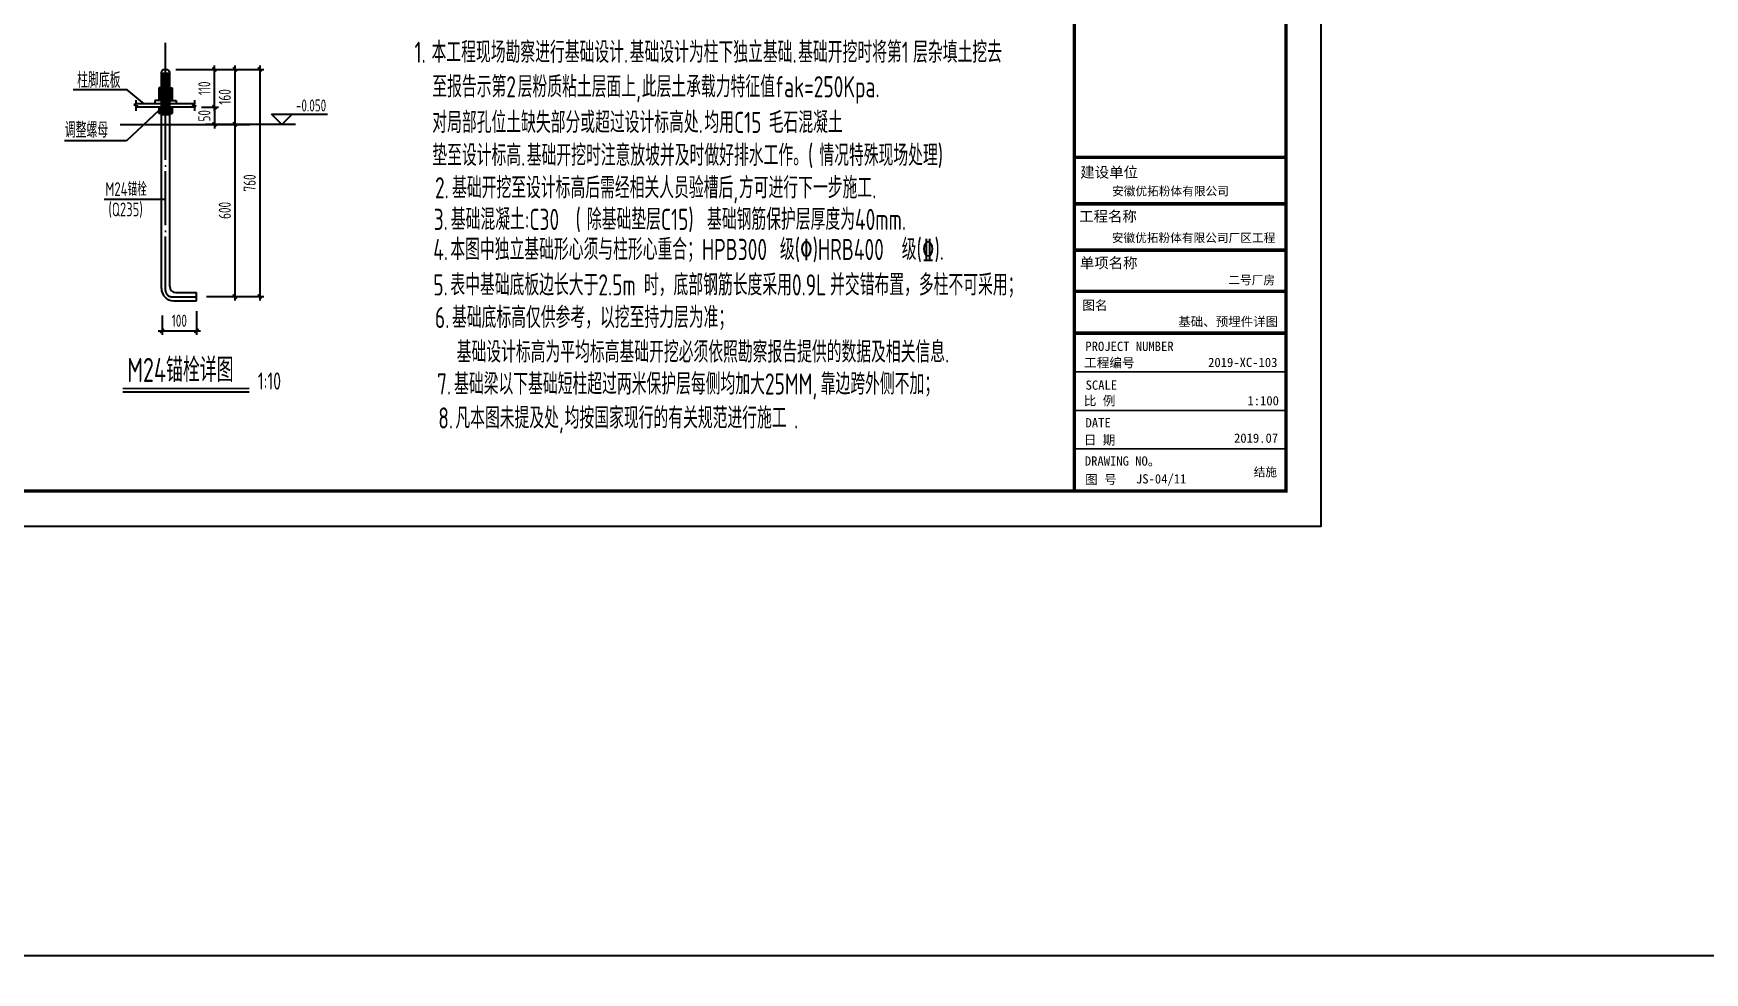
# Model space of a CAD drawing. Extents: x -17471 to 313636, y -71590 to 757901.
# Drawn here: x 210388 to 257814, y 202105 to 228753 of the extents above; entities that cross this region are included whole.
import ezdxf
from ezdxf.enums import TextEntityAlignment as Align

# ---------------------------------------------------------------- set-up
doc = ezdxf.new("R2010")
doc.units = 0
doc.header["$LTSCALE"] = 1000
doc.header["$MEASUREMENT"] = 0
doc.linetypes.add('DOTE', pattern=[2.42, 2, -0.2, 0.02, -0.2])
for name, color, linetype in [('ADIM', 3, 'Continuous'), ('DOTE', 1, 'Continuous'), ('LAYER1', 7, 'Continuous'), ('PUB_DIM', 3, 'Continuous'), ('PUB_TAB', 7, 'Continuous'), ('PUB_TEXT', 7, 'Continuous'), ('PUB_TITLE', 4, 'Continuous'), ('THICK', 6, 'Continuous'), ('THIN', 7, 'Continuous'), ('图框', 7, 'Continuous'), ('板负筋标注TEXT2', 6, 'Continuous')]:
    doc.layers.add(name, color=color, linetype=linetype)
doc.layers.add('TEXT', color=7, linetype='Continuous', lineweight=13)
doc.styles.add('TSSD_Dimension', font='Tssdeng.shx', dxfattribs={"width": 0.7, "bigfont": 'hztxt.shx'})
doc.styles.add('TSSD_NORM', font='Tssdeng.shx', dxfattribs={"width": 0.65, "bigfont": 'hztxt.shx'})
doc.styles.add('TSSD_REIN', font='Tssdeng.shx', dxfattribs={"width": 0.7, "bigfont": 'hztxt.shx'})
doc.styles.add('宋体', font='')
doc.styles.add('黑体', font='simhei.ttf', dxfattribs={"width": 0.6, "height": 4.3})
doc.styles.get('宋体').set_extended_font_data('SimSun')
doc.dimstyles.new('TSSD_150_150', dxfattribs={"dimtxt": 450, "dimasz": 150, "dimexe": 150, "dimexo": 375, "dimgap": 150, "dimtad": 1, "dimdec": 0, "dimzin": 0, "dimdsep": 46, "dimtxsty": 'TSSD_Dimension', "dimblk": 'ARCHTICK', "dimcen": 0, "dimdle": 150, "dimclrt": 7, "dimadec": 0, "dimazin": 0, "dimtfac": 1, "dimtdec": 0, "dimtix": 1, "dimtmove": 2, "dimatfit": 3, "dimfxl": 0, "dimtolj": 1, "dimtzin": 0, "dimarcsym": 0})

# ---------------------------------------------------------------- blocks, each defined once
blk = doc.blocks.new('_ArchTick')
at = {"color": 0, "linetype": 'ByBlock', "const_width": 0.4}
blk.add_lwpolyline([(-0.5, -0.5), (0.5, 0.5)], dxfattribs=at)
blk = doc.blocks.new('*D296')
at = {"layer": 'Defpoints', "color": 0, "transparency": 16777216}
for p in [(2137357, -2398882), (2138632, -2398714), (2138632, -2399823)]:
    blk.add_point(p, dxfattribs=at)
at = {"layer": 'PUB_DIM', "color": 0, "lineweight": -2, "transparency": 16777216}
for p, q in [((2138632, -2399089), (2138632, -2399973)), ((2137207, -2399823), (2138782, -2399823)), ((2137357, -2399257), (2137357, -2399973))]:
    blk.add_line(p, q, dxfattribs=at)
at = {"layer": 'PUB_DIM', "color": 0, "lineweight": -2, "transparency": 16777216, "xscale": 150, "yscale": 150, "zscale": 150, "rotation": 180}
blk.add_blockref('_ArchTick', (2137357, -2399823), dxfattribs=at)
at = {"layer": 'PUB_DIM', "color": 0, "lineweight": -2, "transparency": 16777216, "xscale": 150, "yscale": 150, "zscale": 150}
blk.add_blockref('_ArchTick', (2138632, -2399823), dxfattribs=at)
at = {"layer": 'PUB_DIM', "color": 7, "transparency": 16777216, "insert": (2137995, -2399448), "char_height": 450, "attachment_point": 5, "style": 'TSSD_Dimension'}
blk.add_mtext('\\A1;100', dxfattribs=at)
blk = doc.blocks.new('*D297')
at = {"layer": 'Defpoints', "color": 0, "transparency": 16777216}
for p in [(2138437, -2391542), (2138437, -2392180), (2139296, -2392180)]:
    blk.add_point(p, dxfattribs=at)
at = {"layer": 'PUB_DIM', "color": 0, "lineweight": -2, "transparency": 16777216}
for p, q in [((2138812, -2391542), (2139446, -2391542)), ((2139296, -2391542), (2139296, -2391392)), ((2139296, -2391542), (2139296, -2392180)), ((2138812, -2392180), (2139446, -2392180)), ((2139296, -2392180), (2139296, -2392330))]:
    blk.add_line(p, q, dxfattribs=at)
at = {"layer": 'PUB_DIM', "color": 0, "lineweight": -2, "transparency": 16777216, "xscale": 150, "yscale": 150, "zscale": 150}
for p, rotation in [((2139296, -2391542), 270), ((2139296, -2392180), 90)]:
    blk.add_blockref('_ArchTick', p, dxfattribs=dict(at, rotation=rotation))
at = {"layer": 'PUB_DIM', "color": 7, "transparency": 16777216, "insert": (2138921, -2391861), "char_height": 450, "attachment_point": 5, "rotation": 90, "style": 'TSSD_Dimension'}
blk.add_mtext('\\A1;50', dxfattribs=at)
blk = doc.blocks.new('*D298')
at = {"layer": 'Defpoints', "color": 0, "transparency": 16777216}
for p in [(2138779, -2390145), (2139296, -2390145), (2138779, -2391542)]:
    blk.add_point(p, dxfattribs=at)
at = {"layer": 'PUB_DIM', "color": 0, "lineweight": -2, "transparency": 16777216}
for p, q in [((2139154, -2390145), (2139446, -2390145)), ((2139296, -2391692), (2139296, -2389995)), ((2139154, -2391542), (2139446, -2391542))]:
    blk.add_line(p, q, dxfattribs=at)
at = {"layer": 'PUB_DIM', "color": 0, "lineweight": -2, "transparency": 16777216, "xscale": 150, "yscale": 150, "zscale": 150}
for p, rotation in [((2139296, -2390145), 90), ((2139296, -2391542), 270)]:
    blk.add_blockref('_ArchTick', p, dxfattribs=dict(at, rotation=rotation))
at = {"layer": 'PUB_DIM', "color": 7, "transparency": 16777216, "insert": (2138921, -2390844), "char_height": 450, "attachment_point": 5, "rotation": 90, "style": 'TSSD_Dimension'}
blk.add_mtext('\\A1;110', dxfattribs=at)
blk = doc.blocks.new('*D299')
at = {"layer": 'Defpoints', "color": 0, "transparency": 16777216}
for p in [(2137485, -2390145), (2137638, -2392180), (2140054, -2392180)]:
    blk.add_point(p, dxfattribs=at)
at = {"layer": 'PUB_DIM', "color": 0, "lineweight": -2, "transparency": 16777216}
for p, q in [((2137860, -2390145), (2140204, -2390145)), ((2140054, -2389995), (2140054, -2392330)), ((2138013, -2392180), (2140204, -2392180))]:
    blk.add_line(p, q, dxfattribs=at)
at = {"layer": 'PUB_DIM', "color": 0, "lineweight": -2, "transparency": 16777216, "xscale": 150, "yscale": 150, "zscale": 150}
for p, rotation in [((2140054, -2390145), 90), ((2140054, -2392180), 270)]:
    blk.add_blockref('_ArchTick', p, dxfattribs=dict(at, rotation=rotation))
at = {"layer": 'PUB_DIM', "color": 7, "transparency": 16777216, "insert": (2139679, -2391162), "char_height": 450, "attachment_point": 5, "rotation": 90, "style": 'TSSD_Dimension'}
blk.add_mtext('\\A1;160', dxfattribs=at)
blk = doc.blocks.new('*D300')
at = {"layer": 'Defpoints', "color": 0, "transparency": 16777216}
for p in [(2137638, -2392180), (2138632, -2398550), (2140054, -2398550)]:
    blk.add_point(p, dxfattribs=at)
at = {"layer": 'PUB_DIM', "color": 0, "lineweight": -2, "transparency": 16777216}
for p, q in [((2138013, -2392180), (2140204, -2392180)), ((2140054, -2392030), (2140054, -2398700)), ((2139007, -2398550), (2140204, -2398550))]:
    blk.add_line(p, q, dxfattribs=at)
at = {"layer": 'PUB_DIM', "color": 0, "lineweight": -2, "transparency": 16777216, "xscale": 150, "yscale": 150, "zscale": 150}
for p, rotation in [((2140054, -2392180), 90), ((2140054, -2398550), 270)]:
    blk.add_blockref('_ArchTick', p, dxfattribs=dict(at, rotation=rotation))
at = {"layer": 'PUB_DIM', "color": 7, "transparency": 16777216, "insert": (2139679, -2395365), "char_height": 450, "attachment_point": 5, "rotation": 90, "style": 'TSSD_Dimension'}
blk.add_mtext('\\A1;600', dxfattribs=at)
blk = doc.blocks.new('*D301')
at = {"layer": 'Defpoints', "color": 0, "transparency": 16777216}
for p in [(2139508, -2390145), (2139508, -2398550), (2140975, -2398550)]:
    blk.add_point(p, dxfattribs=at)
at = {"layer": 'PUB_DIM', "color": 0, "lineweight": -2, "transparency": 16777216}
for p, q in [((2139883, -2390145), (2141125, -2390145)), ((2140975, -2389995), (2140975, -2398700)), ((2139883, -2398550), (2141125, -2398550))]:
    blk.add_line(p, q, dxfattribs=at)
at = {"layer": 'PUB_DIM', "color": 0, "lineweight": -2, "transparency": 16777216, "xscale": 150, "yscale": 150, "zscale": 150}
for p, rotation in [((2140975, -2390145), 90), ((2140975, -2398550), 270)]:
    blk.add_blockref('_ArchTick', p, dxfattribs=dict(at, rotation=rotation))
at = {"layer": 'PUB_DIM', "color": 7, "transparency": 16777216, "insert": (2140600, -2394348), "char_height": 450, "attachment_point": 5, "rotation": 90, "style": 'TSSD_Dimension'}
blk.add_mtext('\\A1;760', dxfattribs=at)
blk = doc.blocks.new('M24')
at = {"layer": 'ADIM'}
for p, q in [((2136066.7, -2390898.9), (2134063.5, -2390898.9)), ((2136697, -2391414.7), (2136066.7, -2390898.9)), ((2137239.7, -2391659.7), (2136044.2, -2392790.4)), ((2136044.2, -2392790.4), (2133737.3, -2392790.4)), ((2137484.5, -2394957.5), (2135210.9, -2394957.5))]:
    blk.add_line(p, q, dxfattribs=at)
at = {"layer": 'DOTE', "linetype": 'DOTE'}
for p, q in [((2137484.5, -2398331.5), (2137484.5, -2389165)), ((2137714, -2398561), (2138632, -2398561))]:
    blk.add_line(p, q, dxfattribs=at)
blk.add_arc((2137714, -2398331.5), 229.5, 180, 270, dxfattribs=at)
at = {"layer": 'LAYER1', "color": 3}
for p, q in [((2136389.6, -2391444.1), (2136304.8, -2391444.1)), ((2136304.8, -2391444.1), (2136455.5, -2391500.6)), ((2136389.6, -2391284), (2136389.6, -2391444.1)), ((2136455.5, -2391500.6), (2136389.6, -2391500.6)), ((2136389.6, -2391500.6), (2136389.6, -2391679.5)), ((2138558.7, -2391444.1), (2138473.9, -2391444.1)), ((2138473.9, -2391444.1), (2138624.6, -2391500.6)), ((2138558.7, -2391284), (2138558.7, -2391444.1)), ((2138624.6, -2391500.6), (2138558.7, -2391500.6)), ((2138558.7, -2391500.6), (2138558.7, -2391679.5))]:
    blk.add_line(p, q, dxfattribs=at)
at = {"layer": 'PUB_DIM'}
for p, q in [((2141407.8, -2391797.2), (2143482.3, -2391797.2)), ((2141790.3, -2392179.7), (2141407.8, -2391797.2)), ((2141790.3, -2392179.7), (2142172.8, -2391797.2)), ((2135803.8, -2392179.7), (2140611.1, -2392179.7)), ((2142302.4, -2392179.7), (2138965.1, -2392179.7))]:
    blk.add_line(p, q, dxfattribs=at)
at = {"layer": 'THICK', "linetype": 'Continuous', "const_width": 57.4}
blk.add_lwpolyline([(2135898.5, -2401956.7), (2140585.5, -2401956.7)], dxfattribs=at)
at = {"layer": 'THIN'}
for p, q in [((2137395, -2390145.1), (2137331.5, -2390231.8)), ((2137331.5, -2398255), (2137331.5, -2390231.8)), ((2137331.5, -2390280), (2137637.5, -2390280)), ((2137331.5, -2390343.7), (2137637.5, -2390343.7)), ((2137331.5, -2390407.5), (2137637.5, -2390407.5)), ((2137331.5, -2390407.5), (2137637.5, -2390407.5)), ((2137331.5, -2390471.2), (2137637.5, -2390471.2)), ((2137331.5, -2390471.2), (2137637.5, -2390471.2)), ((2137331.5, -2390535), (2137637.5, -2390535)), ((2137331.5, -2390535), (2137637.5, -2390535)), ((2137395, -2390145.1), (2137574, -2390145.1)), ((2137574, -2390145.1), (2137637.5, -2390231.8)), ((2137637.5, -2398178.5), (2137637.5, -2390231.8)), ((2137239.7, -2390827.2), (2137239.7, -2391062.2)), ((2137367, -2390827.2), (2137239.7, -2390827.2)), ((2137367, -2391062.2), (2137239.7, -2391062.2)), ((2137239.7, -2391062.2), (2137239.7, -2391297.2)), ((2137303.4, -2390827.2), (2137303.4, -2391062.2)), ((2137303.4, -2391062.2), (2137303.4, -2391297.2)), ((2137331.5, -2390586), (2137637.5, -2390586)), ((2137331.5, -2390649.7), (2137637.5, -2390649.7)), ((2137331.5, -2390713.5), (2137637.5, -2390713.5)), ((2137331.5, -2390777.2), (2137637.5, -2390777.2)), ((2137331.5, -2390841), (2137637.5, -2390841)), ((2137331.5, -2390904.7), (2137637.5, -2390904.7)), ((2137331.5, -2390904.7), (2137637.5, -2390904.7)), ((2137331.5, -2390968.5), (2137637.5, -2390968.5)), ((2137331.5, -2391032.2), (2137637.5, -2391032.2)), ((2137331.5, -2391096), (2137637.5, -2391096)), ((2137331.5, -2391096), (2137637.5, -2391096)), ((2137331.5, -2391159.7), (2137637.5, -2391159.7)), ((2137367, -2390827.2), (2137729.3, -2390827.2)), ((2137367, -2391062.2), (2137729.3, -2391062.2)), ((2137665.7, -2390827.2), (2137665.7, -2391062.2)), ((2137665.7, -2391062.2), (2137665.7, -2391297.2)), ((2137729.3, -2390827.2), (2137729.3, -2391062.2)), ((2137729.3, -2391062.2), (2137729.3, -2391297.2)), ((2138558.7, -2391414.7), (2136389.6, -2391414.7)), ((2138558.7, -2391542.2), (2136389.6, -2391542.2)), ((2137367, -2391297.2), (2137092.8, -2391297.2)), ((2137092.8, -2391297.2), (2137092.8, -2391414.7)), ((2137876.2, -2391414.7), (2137092.8, -2391414.7)), ((2137239.7, -2391542.2), (2137239.7, -2391777.2)), ((2137367, -2391777.2), (2137239.7, -2391777.2)), ((2137303.4, -2391542.2), (2137303.4, -2391777.2)), ((2137331.5, -2391223.5), (2137637.5, -2391223.5)), ((2137331.5, -2391287.2), (2137637.5, -2391287.2)), ((2137331.5, -2391351), (2137637.5, -2391351)), ((2137331.5, -2391414.7), (2137637.5, -2391414.7)), ((2137331.5, -2391478.5), (2137637.5, -2391478.5)), ((2137331.5, -2391552.2), (2137637.5, -2391552.2)), ((2137331.5, -2391616), (2137637.5, -2391616)), ((2137331.5, -2391616), (2137637.5, -2391616)), ((2137331.5, -2391679.7), (2137637.5, -2391679.7)), ((2137331.5, -2391743.5), (2137637.5, -2391743.5)), ((2137331.5, -2391807.2), (2137637.5, -2391807.2)), ((2137367, -2391297.2), (2137876.2, -2391297.2)), ((2137367, -2391777.2), (2137729.3, -2391777.2)), ((2137665.7, -2391542.2), (2137665.7, -2391777.2)), ((2137729.3, -2391542.2), (2137729.3, -2391777.2)), ((2137876.2, -2391297.2), (2137876.2, -2391414.7)), ((2137867, -2398408), (2138632, -2398408)), ((2138632, -2398714), (2138632, -2398408)), ((2137790.5, -2398714), (2138632, -2398714))]:
    blk.add_line(p, q, dxfattribs=at)
at = {"layer": 'THIN', "linetype": 'Continuous'}
blk.add_lwpolyline([(2135898.5, -2402084.2), (2140585.5, -2402084.2)], dxfattribs=at)
at = {"layer": 'THIN'}
for centre, radius, start, end in [((2137352.6, -2390940.1), 113.8, 82.706673, 172.430511), ((2137352.6, -2391175.1), 113.8, 82.706673, 172.430511), ((2137616.5, -2390940.1), 113.8, 7.569489, 97.293327), ((2137616.5, -2391175.1), 113.8, 7.569489, 97.293327), ((2137352.6, -2391655.1), 113.8, 82.706673, 172.430511), ((2137616.5, -2391655.1), 113.8, 7.569489, 97.293327), ((2137790.5, -2398255), 459, 180, 270), ((2137867, -2398178.5), 229.5, 180, 270)]:
    blk.add_arc(centre, radius, start, end, dxfattribs=at)
at = {"layer": 'TEXT', "style": 'TSSD_NORM', "width": 0.7}
for s, height, p in [('柱脚底板', 573.75, (2134211.8, -2390828.6)), ('-0.050', 446.25, (2142313, -2391702.2)), ('调整螺母', 573.75, (2133752.8, -2392672.9)), ('M24锚栓', 510, (2135258, -2394830.5)), ('(Q235)', 510, (2135369.9, -2395582.6)), ('M24锚栓详图', 892.5, (2136066.2, -2401718.1))]:
    blk.add_text(s, height=height, dxfattribs=at).set_placement(p)
blk.add_text('1:10', height=637.5, dxfattribs=at).set_placement((2140905.3, -2402192.8), align=Align.BOTTOM_LEFT)
at = {"layer": 'PUB_DIM'}
for base, p1, p2, text, picture, middle in [((2140054.4, -2392179.7), (2137484.5, -2390145.1), (2137637.5, -2392179.7), '160', '*D299', (2139679.4, -2391162.4)), ((2139296.5, -2390145.1), (2138778.7, -2391542.2), (2138778.7, -2390145.1), '110', '*D298', (2138921.5, -2390843.7)), ((2140975.4, -2398550.1), (2139507.9, -2390145.1), (2139507.9, -2398550.1), '760', '*D301', (2140600.4, -2394347.6)), ((2139296.5, -2392179.7), (2138437.5, -2391542.2), (2138437.5, -2392179.7), '50', '*D297', (2138921.5, -2391861)), ((2140054.4, -2398550.1), (2137637.5, -2392179.7), (2138632, -2398550.1), '600', '*D300', (2139679.4, -2395364.9))]:
    dim = blk.add_linear_dim(base=base, p1=p1, p2=p2, angle=90, text=text, dimstyle='TSSD_150_150', dxfattribs=at)
    dim.commit()
    dim.dimension.update_dxf_attribs({"geometry": picture, "text_midpoint": middle})
dim = blk.add_linear_dim(base=(2138632, -2399823.1), p1=(2137357, -2398882.4), p2=(2138632, -2398714), text='100', dimstyle='TSSD_150_150', dxfattribs=at)
dim.commit()
dim.dimension.update_dxf_attribs({"geometry": '*D296', "text_midpoint": (2137994.5, -2399448.1)})

msp = doc.modelspace()

# ---------------------------------------------------------------- linework, layer by layer
at = {"layer": 'PUB_TITLE'}
for points in [[(187535.9, 214770.2), (246935.9, 214770.2), (246935.9, 256770.2), (187535.9, 256770.2)], [(187535.9, 143180.2), (313635.9, 143180.2), (313635.9, 202580.2), (187535.9, 202580.2)]]:
    msp.add_lwpolyline(points, close=True, dxfattribs=at)
at = {"layer": 'PUB_TITLE', "const_width": 100}
msp.add_lwpolyline([(190035.9, 215770.2), (245935.9, 215770.2), (245935.9, 255770.2), (190035.9, 255770.2)], close=True, dxfattribs=at)
at = {"layer": '图框', "color": 4, "const_width": 98.6}
msp.add_lwpolyline([(239926.6, 255770.2), (245935.9, 255770.2), (245935.9, 215770.2), (239926.6, 215770.2)], close=True, dxfattribs=at)
at = {"layer": '图框', "color": 4}
for points, const_width in [([(239926.6, 225236.7), (245914, 225236.7)], 99.6), ([(239926.6, 223919.7), (245915.9, 223919.7)], 99.6), ([(239926.6, 222605.2), (245935.9, 222605.2)], 99.6), ([(239926.6, 221434.4), (245935.9, 221434.4)], 99.6), ([(239926.6, 220249.9), (245935.9, 220249.9)], 99.6), ([(239926.6, 219151), (245935.9, 219151)], 40.3), ([(239926.6, 218054.1), (245935.9, 218054.1)], 40.3), ([(239926.6, 216965.4), (245935.9, 216965.4)], 40.3)]:
    msp.add_lwpolyline(points, dxfattribs=dict(at, const_width=const_width))

# ---------------------------------------------------------------- block references
at = {"xscale": 0.7663660714285714, "yscale": 0.7663660714285714, "zscale": 0.7663660714285714}
msp.add_blockref('M24', (-1423957.9, 2059457.3), dxfattribs=at)

# ---------------------------------------------------------------- texts
at = {"layer": 'PUB_TAB', "lineweight": -3, "style": '宋体', "width": 1.000001}
for s, height, p in [('安徽优拓粉体有限公司', 243.02, (241000.1, 224154.8)), ('安徽优拓粉体有限公司厂区工程', 243.025, (240990.6, 222829.5)), ('二号厂房', 243.02, (244298.2, 221631.8)), ('结施', 243.02, (245017.8, 216186.7))]:
    msp.add_text(s, height=height, dxfattribs=at).set_placement(p)
at = {"layer": 'PUB_TEXT', "color": 6, "style": '宋体'}
msp.add_text('基础、预埋件详图', height=259.68, dxfattribs=at).set_placement((242878.4, 220447.2))
at = {"layer": '图框', "color": 4}
for s, height, style, p in [('建设单位', 300, '黑体', (240098.3, 224664)), ('工程名称', 300, '黑体', (240065.1, 223412.5)), ('单项名称', 300, '黑体', (240085.1, 222091.5)), ('图名', 262.94, '黑体', (240154.3, 220909.4)), ('工程编号', 262.94, '黑体', (240205.8, 219278.1)), ('2019-XC-103', 262.944, '宋体', (243724.1, 219287.2)), ('SCALE', 262.94, '黑体', (240247.7, 218642.5)), ('比 例', 262.94, '黑体', (240196.9, 218199.6)), ('1:100', 262.94, '宋体', (244840.6, 218200.6)), ('DATE', 262.94, '黑体', (240246.3, 217573.9)), ('日 期', 262.94, '黑体', (240196.9, 217086.8)), ('2019.07', 262.94, '宋体', (244460, 217139.1)), ('DRAWING NO。', 262.944, '黑体', (240225.5, 216489.2)), ('图 号', 262.94, '黑体', (240234.3, 215964.2))]:
    msp.add_text(s, height=height, dxfattribs=dict(at, style=style)).set_placement(p)
at = {"layer": '图框', "color": 0, "style": '黑体'}
msp.add_text('PROJECT NUMBER', height=262.944, dxfattribs=at).set_placement((240241.2, 219742.9))
at = {"layer": '图框', "color": 3, "style": '宋体'}
msp.add_text('JS-04/11', height=262.94, dxfattribs=at).set_placement((241676.5, 215982.5))
at = {"layer": '板负筋标注TEXT2', "color": 0, "style": 'TSSD_REIN', "width": 0.7}
for s, p in [('1.', (221203.3, 227919.1)), ('本工程现场勘察进行基础设计', (221687.9, 227919.1)), ('基础设计为柱下独立基础', (227309.5, 227919.1)), ('基础开挖时将第', (232091, 227919.1)), ('1', (235031, 227919.1)), ('层杂填土挖去', (235354.1, 227919.1)), ('.', (227147.9, 227919.1)), ('.', (231929.5, 227919.1)), ('至报告示第', (221708.3, 226940.5)), ('2', (223808.3, 226940.5)), ('层粉质粘土层面上', (224131.3, 226940.5)), ('此层土承载力特征值', (227652.9, 226940.5)), ('fak=250Kpa.', (231432.9, 226940.5)), (',', (227491.3, 226940.5)), ('对局部孔位土缺失部分或超过设计标高处', (221708.3, 225927.4)), ('均用', (229429.8, 225927.4)), ('C15', (230269.8, 225927.4)), ('毛石混凝土', (231255.2, 225927.4)), ('.', (229268.3, 225927.4)), ('垫至设计标高', (221708.3, 224994.2)), ('基础开挖时注意放坡并及时做好排水工作。', (224389.8, 224994.2)), ('(', (232369.8, 224994.2)), ('情况特殊现场处理', (232692.9, 224994.2)), (')', (236052.9, 224994.2)), ('.', (224228.3, 224994.2)), ('2.', (221784.8, 224072.5)), ('基础开挖至设计标高后需经相关人员验槽后', (222269.5, 224072.5)), ('方可进行下一步施工', (230411, 224072.5)), (',', (230249.5, 224072.5)), ('.', (234191, 224072.5)), ('3.', (221749.1, 223176.4)), ('基础混凝土', (222233.7, 223176.4)), (':C30', (224333.7, 223176.4)), ('(', (225773.1, 223176.4)), ('除基础垫层', (226096.1, 223176.4)), ('C15)', (228196.1, 223176.4)), ('基础钢筋保护层厚度为', (229504.6, 223176.4)), ('40mm.', (233704.6, 223176.4)), ('4.', (221734.6, 222323.6)), ('本图中独立基础形心须与柱形心重合；', (222219.2, 222323.6)), ('HPB300', (229359.2, 222323.6)), ('级', (231574, 222323.6)), ('(%%130)HRB400', (231994, 222323.6)), ('级', (235030.9, 222323.6)), ('(%%132).', (235450.9, 222323.6)), ('表中基础底板边长大于', (222221.9, 221317.1)), ('时，底部钢筋长度采用', (227714.2, 221317.1)), ('并交错布置，多柱不可采用；', (232996.5, 221317.1)), ('5.', (221737.3, 221317.1)), ('2.5m', (226421.9, 221317.1)), ('0.9L', (231914.2, 221317.1)), ('基础底标高仅供参考，以挖至持力层为准；', (222267.3, 220393.2)), ('6.', (221782.7, 220393.2)), ('基础设计标高为平均标高基础开挖必须依照勘察报告提供的数据及相关信息', (222400.4, 219413)), ('7.', (221843.1, 218506.6)), ('基础梁以下基础短柱超过两米保护层每侧均加大', (222327.7, 218506.6)), ('25MM,', (231147.7, 218506.6)), ('靠边跨外侧不加；', (232730.8, 218506.6)), ('.', (236260.4, 219413)), ('凡本图未提及处', (222362.3, 217542.2)), ('均按国家现行的有关规范进行施工', (225463.8, 217542.2)), ('8.', (221877.7, 217542.2)), (',', (225302.3, 217542.2)), ('.', (231975.5, 217542.2))]:
    msp.add_text(s, height=600, dxfattribs=at).set_placement(p)

doc.saveas('drawing.dxf')
